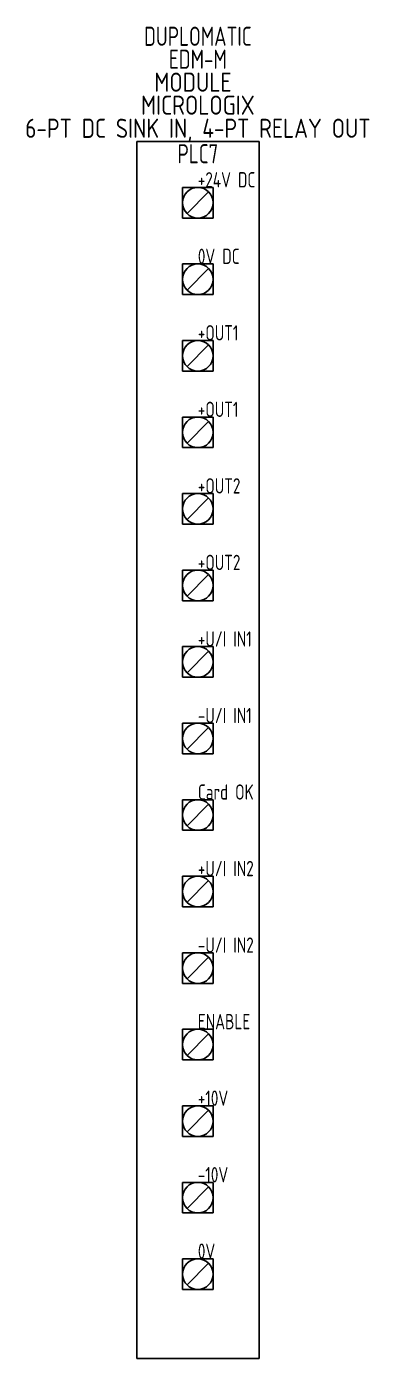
# Model space of a CAD drawing. Extents: x -465 to 400, y -5 to 292.
# Drawn here: x -465.1 to -420.2, y -2.2 to 171.8 of the extents above; entities that cross this region are included whole.
import ezdxf
from ezdxf.enums import TextEntityAlignment as Align

# ---------------------------------------------------------------- set-up
doc = ezdxf.new("R2010")
doc.units = 0
for name, color, linetype in [('DESC', 1, 'Continuous'), ('SYMS', 7, 'Continuous'), ('TAGS', 51, 'Continuous'), ('TERMS', 4, 'Continuous')]:
    doc.layers.add(name, color=color, linetype=linetype)
doc.styles.add('WD_IEC', font='ISOCP2.shx', dxfattribs={"width": 0.9, "height": 4})

# ---------------------------------------------------------------- blocks, each defined once
blk = doc.blocks.new('DUPLOMATIC_018')
at = {"layer": 'SYMS'}
for p, q in [((-458.37, -44.06), (-474.37, -44.06)), ((-474.37, -44.06), (-474.37, -203.06)), ((-458.37, -203.06), (-458.37, -44.06)), ((-468.37, -50.06), (-464.37, -50.06)), ((-468.37, -54.06), (-468.37, -50.06)), ((-468.37, -50.06), (-464.37, -50.06)), ((-468.37, -54.06), (-468.37, -50.06)), ((-464.37, -50.06), (-464.37, -54.06)), ((-464.37, -50.06), (-464.37, -54.06)), ((-464.96, -50.64), (-467.79, -53.47)), ((-464.37, -54.06), (-468.37, -54.06)), ((-464.37, -54.06), (-468.37, -54.06)), ((-468.37, -60.06), (-464.37, -60.06)), ((-468.37, -64.06), (-468.37, -60.06)), ((-464.96, -60.64), (-467.79, -63.47)), ((-464.37, -60.06), (-464.37, -64.06)), ((-464.37, -64.06), (-468.37, -64.06)), ((-468.37, -70.06), (-464.37, -70.06)), ((-468.37, -74.06), (-468.37, -70.06)), ((-464.96, -70.64), (-467.79, -73.47)), ((-464.37, -70.06), (-464.37, -74.06)), ((-464.37, -74.06), (-468.37, -74.06)), ((-468.37, -80.06), (-464.37, -80.06)), ((-468.37, -84.06), (-468.37, -80.06)), ((-468.37, -80.06), (-464.37, -80.06)), ((-468.37, -84.06), (-468.37, -80.06)), ((-464.96, -80.64), (-467.79, -83.47)), ((-464.37, -80.06), (-464.37, -84.06)), ((-464.37, -80.06), (-464.37, -84.06)), ((-464.37, -84.06), (-468.37, -84.06)), ((-464.37, -84.06), (-468.37, -84.06)), ((-468.37, -90.06), (-464.37, -90.06)), ((-468.37, -94.06), (-468.37, -90.06)), ((-468.37, -90.06), (-464.37, -90.06)), ((-468.37, -94.06), (-468.37, -90.06)), ((-464.37, -90.06), (-464.37, -94.06)), ((-464.37, -90.06), (-464.37, -94.06)), ((-464.96, -90.64), (-467.79, -93.47)), ((-464.37, -94.06), (-468.37, -94.06)), ((-464.37, -94.06), (-468.37, -94.06)), ((-468.37, -100.06), (-464.37, -100.06)), ((-468.37, -104.06), (-468.37, -100.06)), ((-468.37, -100.06), (-464.37, -100.06)), ((-468.37, -104.06), (-468.37, -100.06)), ((-464.96, -100.64), (-467.79, -103.47)), ((-464.37, -100.06), (-464.37, -104.06)), ((-464.37, -100.06), (-464.37, -104.06)), ((-464.37, -104.06), (-468.37, -104.06)), ((-464.37, -104.06), (-468.37, -104.06)), ((-468.37, -110.06), (-464.37, -110.06)), ((-468.37, -114.06), (-468.37, -110.06)), ((-468.37, -110.06), (-464.37, -110.06)), ((-468.37, -114.06), (-468.37, -110.06)), ((-464.96, -110.64), (-467.79, -113.47)), ((-464.37, -110.06), (-464.37, -114.06)), ((-464.37, -110.06), (-464.37, -114.06)), ((-464.37, -114.06), (-468.37, -114.06)), ((-464.37, -114.06), (-468.37, -114.06)), ((-468.37, -120.06), (-464.37, -120.06)), ((-468.37, -124.06), (-468.37, -120.06)), ((-464.37, -120.06), (-464.37, -124.06)), ((-464.96, -120.64), (-467.79, -123.47)), ((-464.37, -124.06), (-468.37, -124.06)), ((-468.37, -130.06), (-464.37, -130.06)), ((-468.37, -134.06), (-468.37, -130.06)), ((-468.37, -130.06), (-464.37, -130.06)), ((-468.37, -134.06), (-468.37, -130.06)), ((-464.37, -130.06), (-464.37, -134.06)), ((-464.37, -130.06), (-464.37, -134.06)), ((-464.96, -130.64), (-467.79, -133.47)), ((-464.37, -134.06), (-468.37, -134.06)), ((-464.37, -134.06), (-468.37, -134.06)), ((-468.37, -140.06), (-464.37, -140.06)), ((-468.37, -144.06), (-468.37, -140.06)), ((-468.37, -140.06), (-464.37, -140.06)), ((-468.37, -144.06), (-468.37, -140.06)), ((-464.96, -140.64), (-467.79, -143.47)), ((-464.37, -140.06), (-464.37, -144.06)), ((-464.37, -140.06), (-464.37, -144.06)), ((-464.37, -144.06), (-468.37, -144.06)), ((-464.37, -144.06), (-468.37, -144.06)), ((-468.37, -150.06), (-464.37, -150.06)), ((-468.37, -154.06), (-468.37, -150.06)), ((-468.37, -150.06), (-464.37, -150.06)), ((-468.37, -154.06), (-468.37, -150.06)), ((-464.96, -150.64), (-467.79, -153.47)), ((-464.37, -150.06), (-464.37, -154.06)), ((-464.37, -150.06), (-464.37, -154.06)), ((-464.37, -154.06), (-468.37, -154.06)), ((-464.37, -154.06), (-468.37, -154.06)), ((-468.37, -160.06), (-464.37, -160.06)), ((-468.37, -164.06), (-468.37, -160.06)), ((-464.37, -160.06), (-464.37, -164.06)), ((-464.96, -160.64), (-467.79, -163.47)), ((-464.37, -164.06), (-468.37, -164.06)), ((-468.37, -170.06), (-464.37, -170.06)), ((-468.37, -174.06), (-468.37, -170.06)), ((-464.37, -170.06), (-464.37, -174.06)), ((-464.96, -170.64), (-467.79, -173.47)), ((-464.37, -174.06), (-468.37, -174.06)), ((-468.37, -180.06), (-464.37, -180.06)), ((-468.37, -184.06), (-468.37, -180.06)), ((-468.37, -180.06), (-464.37, -180.06)), ((-468.37, -184.06), (-468.37, -180.06)), ((-464.96, -180.64), (-467.79, -183.47)), ((-464.37, -180.06), (-464.37, -184.06)), ((-464.37, -180.06), (-464.37, -184.06)), ((-464.37, -184.06), (-468.37, -184.06)), ((-464.37, -184.06), (-468.37, -184.06)), ((-468.37, -190.05), (-464.37, -190.05)), ((-468.37, -194.05), (-468.37, -190.05)), ((-468.37, -190.05), (-464.37, -190.05)), ((-468.37, -194.05), (-468.37, -190.05)), ((-464.96, -190.64), (-467.79, -193.47)), ((-464.37, -190.05), (-464.37, -194.05)), ((-464.37, -190.05), (-464.37, -194.05)), ((-464.37, -194.05), (-468.37, -194.05)), ((-464.37, -194.05), (-468.37, -194.05)), ((-474.37, -203.06), (-458.37, -203.06))]:
    blk.add_line(p, q, dxfattribs=at)
for centre in [(-466.37, -52.06), (-466.37, -62.06), (-466.37, -72.06), (-466.37, -82.06), (-466.37, -92.06), (-466.37, -102.06), (-466.37, -112.06), (-466.37, -122.06), (-466.37, -132.06), (-466.37, -142.06), (-466.37, -152.06), (-466.37, -162.06), (-466.37, -172.06), (-466.37, -182.06), (-466.37, -192.05)]:
    blk.add_circle(centre, 2, dxfattribs=at)
at = {"style": 'WD_IEC', "width": 0.8}
for tag, p in [('TERM01', (-466.37, -50.06)), ('TERM02', (-466.37, -60.06)), ('TERM03', (-466.37, -70.06)), ('TERM04', (-466.37, -80.06)), ('TERM05', (-466.37, -90.06)), ('TERM06', (-466.37, -100.06)), ('TERM07', (-466.37, -110.06)), ('TERM08', (-466.37, -120.06)), ('TERM09', (-466.37, -130.06)), ('TERM10', (-466.37, -140.06)), ('TERM11', (-466.37, -150.06)), ('TERM12', (-466.37, -160.06)), ('TERM13', (-466.37, -170.06)), ('TERM14', (-466.37, -180.06)), ('TERM15', (-466.37, -190.05))]:
    blk.add_attdef(tag, p, '', height=2, dxfattribs=at)
at = {"style": 'WD_IEC', "flags": 1}
for tag, p in [('X4TERM01', (-466.37, -52.06)), ('X4TERM02', (-466.37, -62.06)), ('X4TERM03', (-466.37, -72.06)), ('X4TERM04', (-466.37, -82.06)), ('X4TERM05', (-466.37, -92.06)), ('X4TERM06', (-466.37, -102.06)), ('X4TERM07', (-466.37, -112.06)), ('X4TERM08', (-466.37, -122.06)), ('X4TERM09', (-466.37, -132.06)), ('X4TERM10', (-466.37, -142.06)), ('X4TERM11', (-466.37, -152.06)), ('X4TERM12', (-466.37, -162.06)), ('X4TERM13', (-466.37, -172.06)), ('X4TERM14', (-466.37, -182.06)), ('X4TERM15', (-466.37, -192.05))]:
    blk.add_attdef(tag, p, '', height=0.08, dxfattribs=at)
at = {"flags": 1}
blk.add_attdef('X4LINK', (-466.37, -52.06), '', height=0.01, dxfattribs=at)
at = {"layer": 'SYMS', "style": 'WD_IEC'}
for tag, width, p in [('INST', 0.8, (-466.37, -25.56)), ('LOC', 0.8, (-466.37, -28.56)), ('MFG', 0.8, (-466.37, -31.56)), ('CAT', 0.8, (-466.37, -34.56)), ('LINE1', 0.9, (-466.37, -37.56)), ('LINE2', 0.9, (-466.37, -40.56)), ('DESC', 0.9, (-466.37, -43.59)), ('TAG', 0.8, (-466.37, -46.91))]:
    blk.add_attdef(tag, text='', height=2.5, dxfattribs=dict(at, width=width)).set_placement(p, align=Align.CENTER)
at = {"layer": 'SYMS', "linetype": 'Continuous', "style": 'WD_IEC', "width": 0.9, "flags": 9}
blk.add_attdef('ASSYCODE', text='', height=0.32, dxfattribs=at).set_placement((-462.69, -34.92), align=Align.CENTER)

msp = doc.modelspace()

# ---------------------------------------------------------------- block references
at = {"layer": 'SYMS'}
ref = msp.add_blockref('DUPLOMATIC_018', (23.72, 200.81), dxfattribs=at)
ref.add_attrib('MFG', 'DUPLOMATIC', dxfattribs={"height": 2.5, "style": 'WD_IEC', "width": 0.8}).set_placement((-442.65, 169.25), align=Align.CENTER)
ref.add_attrib('LINE2', 'MICROLOGIX', dxfattribs={"height": 2.5, "style": 'WD_IEC', "width": 0.9}).set_placement((-442.65, 160.25), align=Align.CENTER)
ref.add_attrib('DESC', '6-PT DC SINK IN, 4-PT RELAY OUT', dxfattribs={"layer": 'DESC', "height": 2.5, "style": 'WD_IEC', "width": 0.9}).set_placement((-442.65, 157.23), align=Align.CENTER)
ref.add_attrib('LINE1', 'MODULE ', dxfattribs={"height": 2.5, "style": 'WD_IEC', "width": 0.9}).set_placement((-442.65, 163.25), align=Align.CENTER)
ref.add_attrib('TAG', 'PLC7', dxfattribs={"layer": 'TAGS', "height": 2.5, "style": 'WD_IEC', "width": 0.8}).set_placement((-442.65, 153.9), align=Align.CENTER)
ref.add_attrib('CAT', 'EDM-M', dxfattribs={"height": 2.5, "style": 'WD_IEC', "width": 0.8}).set_placement((-442.65, 166.25), align=Align.CENTER)
ref.add_attrib('TERM01', '+24V DC', (-442.65, 150.75), dxfattribs={"layer": 'TERMS', "height": 2, "style": 'WD_IEC', "width": 0.8})
ref.add_attrib('TERM02', '0V DC', (-442.65, 140.75), dxfattribs={"layer": 'TERMS', "height": 2, "style": 'WD_IEC', "width": 0.8})
ref.add_attrib('TERM03', '+OUT1', (-442.65, 130.75), dxfattribs={"layer": 'TERMS', "height": 2, "style": 'WD_IEC', "width": 0.8})
ref.add_attrib('TERM04', '+OUT1', (-442.65, 120.75), dxfattribs={"layer": 'TERMS', "height": 2, "style": 'WD_IEC', "width": 0.8})
ref.add_attrib('TERM05', '+OUT2', (-442.65, 110.75), dxfattribs={"layer": 'TERMS', "height": 2, "style": 'WD_IEC', "width": 0.8})
ref.add_attrib('TERM06', '+OUT2', (-442.65, 100.75), dxfattribs={"layer": 'TERMS', "height": 2, "style": 'WD_IEC', "width": 0.8})
ref.add_attrib('TERM07', '+U/I IN1', (-442.65, 90.75), dxfattribs={"layer": 'TERMS', "height": 2, "style": 'WD_IEC', "width": 0.8})
ref.add_attrib('TERM08', '-U/I IN1', (-442.65, 80.75), dxfattribs={"layer": 'TERMS', "height": 2, "style": 'WD_IEC', "width": 0.8})
ref.add_attrib('TERM09', 'Card OK', (-442.65, 70.75), dxfattribs={"layer": 'TERMS', "height": 2, "style": 'WD_IEC', "width": 0.8})
ref.add_attrib('TERM10', '+U/I IN2', (-442.65, 60.75), dxfattribs={"layer": 'TERMS', "height": 2, "style": 'WD_IEC', "width": 0.8})
ref.add_attrib('TERM11', '-U/I IN2', (-442.65, 50.75), dxfattribs={"layer": 'TERMS', "height": 2, "style": 'WD_IEC', "width": 0.8})
ref.add_attrib('TERM12', 'ENABLE', (-442.65, 40.75), dxfattribs={"layer": 'TERMS', "height": 2, "style": 'WD_IEC', "width": 0.8})
ref.add_attrib('TERM13', '+10V', (-442.65, 30.75), dxfattribs={"layer": 'TERMS', "height": 2, "style": 'WD_IEC', "width": 0.8})
ref.add_attrib('TERM14', '-10V', (-442.65, 20.75), dxfattribs={"layer": 'TERMS', "height": 2, "style": 'WD_IEC', "width": 0.8})
ref.add_attrib('TERM15', '0V', (-442.65, 10.76), dxfattribs={"layer": 'TERMS', "height": 2, "style": 'WD_IEC', "width": 0.8})

doc.saveas('drawing.dxf')
